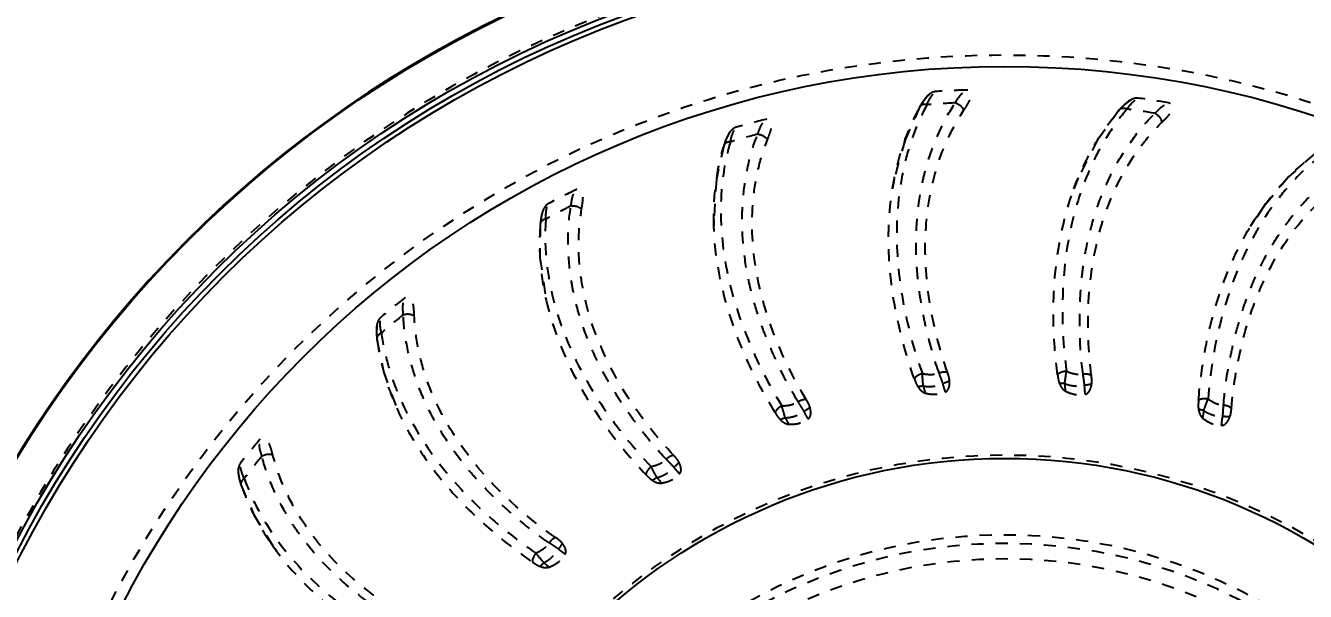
# Model space of a CAD drawing. Header units: millimetres. Extents: x 723 to 11228, y -2384 to 1578.
# Drawn here: x 1082.7 to 1255.7, y 300.5 to 377 of the extents above; entities that cross this region are included whole.
import ezdxf

# ---------------------------------------------------------------- set-up
doc = ezdxf.new("R2010")
doc.units = ezdxf.units.MM
doc.header["$LTSCALE"] = 16.335
doc.header["$PDMODE"] = 3
doc.header["$PDSIZE"] = 0.3125
doc.linetypes.add('HIDDEN', pattern=[0.2, 0.1, -0.1])
doc.layers.get('0').update_dxf_attribs({"linetype": 'CONTINUOUS'})
doc.layers.get('Defpoints').update_dxf_attribs({"linetype": 'CONTINUOUS'})
doc.layers.add('DEFAULT_2', color=8, linetype='HIDDEN')
doc.styles.get("Standard").update_dxf_attribs({"font": 'txt', "width": 0.8})
doc.dimstyles.new('ISO-25', dxfattribs={"dimtxt": 8, "dimasz": 8, "dimexe": 0, "dimexo": 0, "dimgap": 0, "dimtad": 1, "dimtxsty": 'Standard', "dimcen": 0, "dimclrd": 4, "dimclre": 4, "dimclrt": 6, "dimadec": 0, "dimazin": 0, "dimtfac": 1, "dimtofl": 0, "dimtmove": 0, "dimatfit": 3, "dimfxl": 0, "dimarcsym": 0})

# ---------------------------------------------------------------- blocks, each defined once
blk = doc.blocks.new('*D132')
at = {"color": 4, "lineweight": -2}
blk.add_line((1403.61, 145.72), (1362.85, 165.55), dxfattribs=at)
at = {"color": 4}
blk.add_solid([(1363.43, 166.75), (1362.26, 164.35), (1355.65, 169.05)], dxfattribs=at)
at = {"layer": 'Defpoints', "color": 0}
for p in [(1074.51, 305.8), (1355.65, 169.05)]:
    blk.add_point(p, dxfattribs=at)
at = {"color": 6, "insert": (1388.87, 158.08), "char_height": 8, "attachment_point": 5, "rotation": 334.0609}
blk.add_mtext('∅312,64', dxfattribs=at)

msp = doc.modelspace()

# ---------------------------------------------------------------- linework, layer by layer
at = {"color": 7, "linetype": 'Continuous'}
for radius in [156.205, 150.739, 150.001, 149.369, 134.066, 81.052]:
    msp.add_circle((1215.081, 237.426), radius, dxfattribs=at)
msp.add_arc((1215.081, 237.426), 156.319, 100.52941, 79.47059, dxfattribs=at)
at = {"layer": 'DEFAULT_2', "color": 8, "linetype": 'HIDDEN'}
for p, q in [((1203.57, 365.999), (1203.508, 365.812)), ((1203.571, 366), (1203.57, 365.999)), ((1230.555, 365.604), (1230.453, 365.424)), ((1230.557, 365.606), (1230.555, 365.604)), ((1177.092, 360.774), (1177.07, 360.59)), ((1177.093, 360.775), (1177.092, 360.774)), ((1152.279, 350.16), (1152.279, 350.158)), ((1152.279, 350.158), (1152.293, 349.984)), ((1130.215, 334.617), (1130.216, 334.615)), ((1130.216, 334.615), (1130.261, 334.457)), ((1111.865, 314.826), (1111.866, 314.824)), ((1111.866, 314.824), (1111.938, 314.686))]:
    msp.add_line(p, q, dxfattribs=at)
for points in [[(1204.793, 367.644), (1204.592, 367.452), (1203.944, 366.63), (1203.57, 365.999)], [(1232.127, 366.978), (1231.239, 366.322), (1230.555, 365.604)], [(1203.571, 366), (1201.594, 361.585), (1200.113, 356.205), (1199.895, 354.976)], [(1230.557, 365.606), (1227.619, 361.561), (1225.007, 356.432), (1224.416, 354.917)], [(1177.918, 362.598), (1177.792, 362.413), (1177.329, 361.474), (1177.092, 360.774)], [(1177.093, 360.775), (1176.096, 356.187), (1175.743, 350.771), (1175.761, 349.922)], [(1256.871, 359.61), (1253.441, 356.558), (1250.025, 352.485), (1248.272, 349.829)], [(1152.689, 352.072), (1152.618, 351.893), (1152.364, 350.88), (1152.279, 350.158)], [(1152.279, 350.16), (1152.25, 345.594), (1153.085, 339.893)], [(1130.211, 336.53), (1130.191, 336.413), (1130.147, 335.366), (1130.216, 334.615)], [(1130.215, 334.617), (1131.106, 330.254), (1132.903, 325.259)], [(1111.464, 316.66), (1111.468, 316.567), (1111.645, 315.536), (1111.866, 314.824)], [(1111.865, 314.826), (1113.602, 310.825), (1116.169, 306.61)]]:
    msp.add_lwpolyline(points, dxfattribs=at)
for radius in [135.62, 81.527, 70.735, 69.584, 67.498]:
    msp.add_circle((1215.081, 237.426), radius, dxfattribs=at)
for centre, radius, start, end in [((1215.081, 237.426), 151.093, 100.82307, 79.17693), ((1212.887, 264.701), 103.642, 91.66687, 93.9552), ((1218.607, 264.57), 103.662, 79.65927, 81.94911), ((1212.774, 266.123), 100.533, 92.49268, 94.69026), ((1218.793, 265.998), 100.533, 80.49268, 82.69026), ((1207.263, 263.641), 103.622, 103.67328, 105.96061), ((1206.86, 264.994), 100.533, 104.49268, 106.69026), ((1201.979, 261.432), 103.602, 115.67927, 117.96576), ((1201.31, 262.66), 100.533, 116.49268, 118.69026), ((1197.269, 258.17), 103.585, 127.68457, 129.97033), ((1196.367, 259.224), 100.533, 128.49268, 130.69026), ((1319.808, 359.008), 119.767, 194.86918, 195.34335), ((1342.792, 334.599), 119.758, 182.86917, 183.35072), ((1292.251, 378.107), 119.775, 206.86919, 207.33617), ((1360.198, 305.946), 119.75, 170.86915, 171.35795), ((1193.34, 253.998), 103.57, 139.68892, 141.97402), ((1192.247, 254.834), 100.533, 140.49268, 142.69026), ((1261.324, 391.06), 119.783, 218.8692, 219.32948), ((1228.378, 397.301), 119.79, 230.8692, 231.32359)]:
    msp.add_arc(centre, radius, start, end, dxfattribs=at)
for points, knots in [([(1204.792, 367.644), (1204.505, 367.392), (1204.05, 366.783), (1203.682, 366.134), (1203.508, 365.812)], [0, 0, 0, 0, 0.5105504, 1, 1, 1, 1]), ([(1204.553, 366.319), (1204.726, 366.709), (1204.993, 367.241), (1205.422, 367.818), (1205.634, 368.023), (1205.74, 368.097)], [0, 0, 0, 0, 0.5939645, 0.8213222, 1, 1, 1, 1]), ([(1205.738, 368.096), (1205.642, 368.09), (1205.292, 368.015), (1204.985, 367.814), (1204.792, 367.644)], [0, 0, 0, 0, 0.2731842, 1, 1, 1, 1]), ([(1208.401, 366.561), (1208.62, 366.949), (1208.952, 367.482), (1209.483, 368.039), (1209.745, 368.233), (1209.874, 368.299)], [0, 0, 0, 0, 0.5806318, 0.8105713, 1, 1, 1, 1]), ([(1209.513, 365.531), (1209.675, 365.776), (1209.914, 366.14), (1210.208, 366.635), (1210.398, 367.007), (1210.515, 367.327), (1210.561, 367.587), (1210.561, 367.783), (1210.51, 367.978), (1210.379, 368.161), (1210.152, 368.283), (1209.969, 368.302), (1209.873, 368.299)], [0, 0, 0, 0, 0.2538139, 0.3779754, 0.4989255, 0.6153128, 0.67168, 0.7272091, 0.7834014, 0.8442818, 0.9164684, 1, 1, 1, 1]), ([(1232.127, 366.978), (1231.785, 366.791), (1231.199, 366.279), (1230.695, 365.708), (1230.452, 365.423)], [0, 0, 0, 0, 0.5108722, 1, 1, 1, 1]), ([(1231.584, 365.713), (1231.836, 366.062), (1232.21, 366.529), (1232.754, 367.006), (1233.006, 367.161), (1233.125, 367.21)], [0, 0, 0, 0, 0.5951469, 0.8221969, 1, 1, 1, 1]), ([(1233.125, 367.21), (1233.032, 367.223), (1232.683, 367.225), (1232.348, 367.098), (1232.127, 366.978)], [0, 0, 0, 0, 0.2725518, 1, 1, 1, 1]), ([(1199.895, 354.976), (1200.205, 356.896), (1201.1, 360.63), (1202.613, 364.163), (1203.508, 365.812)], [0, 0, 0, 0, 0.5090104, 1, 1, 1, 1]), ([(1204.553, 366.319), (1203.893, 365.093), (1202.726, 362.516), (1201.024, 356.945), (1200.156, 349.287), (1201.046, 339.639), (1202.795, 333.192), (1203.935, 329.958)], [0, 0, 0, 0, 0.1117736, 0.2263377, 0.4665751, 0.7246631, 1, 1, 1, 1]), ([(1206.214, 330.022), (1205.602, 331.669), (1204.88, 334.195), (1204.123, 337.577), (1203.667, 340.079), (1203.335, 342.558), (1203.073, 345.799), (1203.068, 349.765), (1203.496, 353.643), (1204.113, 356.616), (1204.905, 359.456), (1206.217, 362.837), (1207.582, 365.392), (1208.401, 366.561)], [0, 0, 0, 0, 0.1391804, 0.2073565, 0.2744418, 0.3404175, 0.4052995, 0.5317363, 0.6538274, 0.7133763, 0.7720291, 0.887033, 1, 1, 1, 1]), ([(1204.553, 366.319), (1204.454, 366.339), (1204.254, 366.357), (1203.967, 366.32), (1203.723, 366.201), (1203.611, 366.069), (1203.573, 365.999)], [0, 0, 0, 0, 0.2764963, 0.5425793, 0.7819218, 1, 1, 1, 1]), ([(1207.373, 330.014), (1206.268, 333.191), (1204.624, 339.539), (1204.034, 349.044), (1205.292, 356.539), (1207.372, 361.915), (1208.747, 364.372), (1209.513, 365.531)], [0, 0, 0, 0, 0.2742126, 0.5312907, 0.7713783, 0.886705, 1, 1, 1, 1]), ([(1208.401, 366.561), (1208.533, 366.525), (1209.005, 366.32), (1209.42, 365.899), (1209.515, 365.532)], [0, 0, 0, 0, 0.2646137, 1, 1, 1, 1]), ([(1231.584, 365.714), (1230.683, 364.652), (1229.006, 362.373), (1226.182, 357.278), (1223.742, 349.968), (1222.606, 340.345), (1222.977, 333.676), (1223.419, 330.275)], [0, 0, 0, 0, 0.1117736, 0.2263377, 0.4665751, 0.7246631, 1, 1, 1, 1]), ([(1224.416, 354.917), (1225.128, 356.857), (1226.827, 360.563), (1229.162, 363.911), (1230.452, 365.424)], [0, 0, 0, 0, 0.5096468, 1, 1, 1, 1]), ([(1225.662, 329.864), (1225.405, 331.603), (1225.224, 334.224), (1225.187, 337.689), (1225.261, 340.231), (1225.452, 342.725), (1225.87, 345.949), (1226.689, 349.83), (1227.914, 353.534), (1229.136, 356.314), (1230.501, 358.927), (1232.487, 361.961), (1234.354, 364.177), (1235.398, 365.15)], [0, 0, 0, 0, 0.1391804, 0.2073565, 0.2744418, 0.3404175, 0.4052995, 0.5317363, 0.6538274, 0.7133763, 0.7720291, 0.887033, 1, 1, 1, 1]), ([(1231.584, 365.714), (1231.491, 365.754), (1231.3, 365.813), (1231.011, 365.836), (1230.748, 365.771), (1230.611, 365.665), (1230.558, 365.604)], [0, 0, 0, 0, 0.2763166, 0.5424228, 0.7818117, 1, 1, 1, 1]), ([(1235.398, 365.15), (1235.695, 365.487), (1236.134, 365.942), (1236.774, 366.377), (1237.073, 366.511), (1237.213, 366.548)], [0, 0, 0, 0, 0.5815716, 0.8112495, 1, 1, 1, 1]), ([(1235.398, 365.15), (1235.521, 365.086), (1235.943, 364.786), (1236.264, 364.28), (1236.274, 363.898)], [0, 0, 0, 0, 0.2652724, 1, 1, 1, 1]), ([(1236.274, 363.898), (1236.485, 364.105), (1236.798, 364.413), (1237.193, 364.839), (1237.459, 365.165), (1237.643, 365.455), (1237.743, 365.702), (1237.784, 365.894), (1237.775, 366.098), (1237.684, 366.305), (1237.486, 366.473), (1237.309, 366.53), (1237.214, 366.547)], [0, 0, 0, 0, 0.253844, 0.3780625, 0.499066, 0.615469, 0.6718202, 0.7273159, 0.7834656, 0.8443142, 0.9164853, 1, 1, 1, 1]), ([(1178.769, 363.268), (1178.673, 363.24), (1178.336, 363.088), (1178.073, 362.813), (1177.917, 362.598)], [0, 0, 0, 0, 0.2739967, 1, 1, 1, 1]), ([(1177.987, 361.292), (1178.074, 361.706), (1178.224, 362.278), (1178.52, 362.929), (1178.683, 363.173), (1178.77, 363.268)], [0, 0, 0, 0, 0.5927965, 0.8204568, 1, 1, 1, 1]), ([(1181.701, 362.328), (1181.833, 362.75), (1182.046, 363.337), (1182.445, 363.989), (1182.658, 364.233), (1182.77, 364.326)], [0, 0, 0, 0, 0.579698, 0.8098954, 1, 1, 1, 1]), ([(1182.997, 361.564), (1183.103, 361.834), (1183.26, 362.238), (1183.441, 362.779), (1183.547, 363.179), (1183.594, 363.514), (1183.584, 363.776), (1183.543, 363.966), (1183.453, 364.145), (1183.288, 364.295), (1183.042, 364.367), (1182.861, 364.348), (1182.768, 364.325)], [0, 0, 0, 0, 0.253789, 0.3778961, 0.4987942, 0.6151649, 0.6715468, 0.7271078, 0.7833418, 0.8442545, 0.9164555, 1, 1, 1, 1]), ([(1226.795, 329.61), (1226.375, 332.946), (1226.087, 339.495), (1227.485, 348.914), (1230.273, 355.982), (1233.427, 360.806), (1235.284, 362.923), (1236.274, 363.898)], [0, 0, 0, 0, 0.2741936, 0.5312579, 0.7713456, 0.8866916, 1, 1, 1, 1]), ([(1177.917, 362.598), (1177.699, 362.297), (1177.391, 361.626), (1177.171, 360.932), (1177.069, 360.59)], [0, 0, 0, 0, 0.5101085, 1, 1, 1, 1]), ([(1187.159, 326.133), (1186.217, 327.617), (1184.985, 329.937), (1183.542, 333.088), (1182.576, 335.44), (1181.735, 337.796), (1180.806, 340.912), (1179.976, 344.79), (1179.589, 348.672), (1179.574, 351.709), (1179.758, 354.651), (1180.339, 358.231), (1181.143, 361.015), (1181.701, 362.328)], [0, 0, 0, 0, 0.1391804, 0.2073565, 0.2744418, 0.3404175, 0.4052995, 0.5317363, 0.6538274, 0.7133763, 0.7720291, 0.887033, 1, 1, 1, 1]), ([(1188.291, 326.368), (1186.55, 329.246), (1183.621, 335.115), (1181.067, 344.293), (1180.738, 351.887), (1181.654, 357.58), (1182.488, 360.27), (1182.997, 361.564)], [0, 0, 0, 0, 0.2741995, 0.53128, 0.77138, 0.8867081, 1, 1, 1, 1]), ([(1181.701, 362.328), (1181.836, 362.32), (1182.337, 362.22), (1182.826, 361.9), (1182.998, 361.565)], [0, 0, 0, 0, 0.26397, 1, 1, 1, 1]), ([(1175.761, 349.922), (1175.704, 351.748), (1175.848, 355.355), (1176.569, 358.895), (1177.069, 360.59)], [0, 0, 0, 0, 0.5083394, 1, 1, 1, 1]), ([(1177.987, 361.292), (1177.597, 359.955), (1176.991, 357.191), (1176.484, 351.388), (1177.227, 343.717), (1180.104, 334.465), (1183.155, 328.523), (1184.943, 325.596)], [0, 0, 0, 0, 0.1117736, 0.2263377, 0.4665751, 0.7246631, 1, 1, 1, 1]), ([(1177.987, 361.292), (1177.886, 361.291), (1177.687, 361.267), (1177.414, 361.171), (1177.2, 361.003), (1177.118, 360.851), (1177.094, 360.775)], [0, 0, 0, 0, 0.2766306, 0.5426761, 0.7819976, 1, 1, 1, 1]), ([(1257.898, 359.501), (1256.797, 358.65), (1254.682, 356.77), (1250.861, 352.373), (1246.954, 345.73), (1243.842, 336.554), (1242.818, 329.954), (1242.544, 326.535)], [0, 0, 0, 0, 0.1117736, 0.2263377, 0.4665751, 0.7246631, 1, 1, 1, 1]), ([(1244.652, 325.666), (1244.763, 327.421), (1245.13, 330.022), (1245.815, 333.419), (1246.415, 335.89), (1247.12, 338.29), (1248.199, 341.357), (1249.808, 344.983), (1251.776, 348.351), (1253.549, 350.816), (1255.428, 353.088), (1258.002, 355.643), (1260.288, 357.422), (1261.512, 358.157)], [0, 0, 0, 0, 0.1391804, 0.2073565, 0.2744418, 0.3404175, 0.4052995, 0.5317363, 0.6538274, 0.7133763, 0.7720291, 0.887033, 1, 1, 1, 1]), ([(1248.273, 349.829), (1249.404, 351.701), (1251.925, 355.197), (1255.06, 358.165), (1256.725, 359.443)], [0, 0, 0, 0, 0.5104129, 1, 1, 1, 1]), ([(1245.708, 325.179), (1245.99, 328.529), (1247.069, 334.994), (1250.396, 343.913), (1254.592, 350.245), (1258.679, 354.307), (1260.934, 355.99), (1262.106, 356.737)], [0, 0, 0, 0, 0.274221, 0.5312859, 0.7713657, 0.8866966, 1, 1, 1, 1]), ([(1156.464, 352.636), (1156.505, 353.074), (1156.591, 353.687), (1156.842, 354.405), (1156.998, 354.688), (1157.086, 354.802)], [0, 0, 0, 0, 0.578811, 0.8092516, 1, 1, 1, 1]), ([(1157.883, 352.168), (1157.93, 352.452), (1157.998, 352.876), (1158.062, 353.44), (1158.08, 353.85), (1158.056, 354.184), (1157.991, 354.436), (1157.912, 354.612), (1157.787, 354.768), (1157.596, 354.879), (1157.343, 354.899), (1157.171, 354.842), (1157.085, 354.801)], [0, 0, 0, 0, 0.2537668, 0.3778237, 0.4986736, 0.6150291, 0.6714247, 0.7270152, 0.783288, 0.8442309, 0.916445, 1, 1, 1, 1]), ([(1202.856, 329.236), (1202.081, 331.427), (1200.777, 335.806), (1199.225, 344.384), (1199.233, 350.876), (1199.895, 354.976)], [0, 0, 0, 0, 0.2668544, 0.5231752, 1, 1, 1, 1]), ([(1222.212, 329.787), (1221.918, 332.024), (1221.556, 336.447), (1221.773, 344.926), (1223.022, 351.116), (1224.416, 354.917)], [0, 0, 0, 0, 0.2662404, 0.5223165, 1, 1, 1, 1]), ([(1153.396, 352.936), (1153.304, 352.887), (1152.998, 352.659), (1152.796, 352.323), (1152.689, 352.072)], [0, 0, 0, 0, 0.2747567, 1, 1, 1, 1]), ([(1153.047, 350.85), (1153.046, 351.271), (1153.073, 351.857), (1153.225, 352.553), (1153.332, 352.826), (1153.396, 352.937)], [0, 0, 0, 0, 0.5916944, 0.8196388, 1, 1, 1, 1]), ([(1152.689, 352.072), (1152.547, 351.739), (1152.39, 351.037), (1152.32, 350.331), (1152.293, 349.984)], [0, 0, 0, 0, 0.5096919, 1, 1, 1, 1]), ([(1169.328, 318.367), (1168.098, 319.623), (1166.411, 321.636), (1164.344, 324.419), (1162.91, 326.518), (1161.598, 328.648), (1160.041, 331.502), (1158.423, 335.123), (1157.237, 338.84), (1156.591, 341.807), (1156.16, 344.724), (1155.984, 348.346), (1156.191, 351.236), (1156.464, 352.636)], [0, 0, 0, 0, 0.1391804, 0.2073565, 0.2744418, 0.3404175, 0.4052995, 0.5317363, 0.6538274, 0.7133763, 0.7720291, 0.887033, 1, 1, 1, 1]), ([(1156.464, 352.636), (1156.597, 352.656), (1157.103, 352.663), (1157.643, 352.456), (1157.883, 352.169)], [0, 0, 0, 0, 0.2633687, 1, 1, 1, 1]), ([(1170.385, 318.834), (1168.082, 321.288), (1163.996, 326.42), (1159.588, 334.869), (1157.686, 342.231), (1157.398, 347.991), (1157.655, 350.797), (1157.883, 352.168)], [0, 0, 0, 0, 0.2741939, 0.5312749, 0.7713784, 0.8867081, 1, 1, 1, 1]), ([(1152.293, 349.984), (1152.163, 348.323), (1152.176, 344.924), (1152.703, 341.568), (1153.085, 339.893)], [0, 0, 0, 0, 0.4922769, 1, 1, 1, 1]), ([(1153.047, 350.85), (1152.948, 350.829), (1152.758, 350.764), (1152.511, 350.613), (1152.337, 350.405), (1152.288, 350.239), (1152.281, 350.159)], [0, 0, 0, 0, 0.2767562, 0.5427682, 0.7820764, 1, 1, 1, 1]), ([(1153.047, 350.85), (1152.943, 349.462), (1152.925, 346.632), (1153.635, 340.851), (1155.958, 333.502), (1160.695, 325.05), (1164.915, 319.873), (1167.272, 317.381)], [0, 0, 0, 0, 0.1117736, 0.2263377, 0.4665751, 0.7246631, 1, 1, 1, 1]), ([(1184.038, 324.669), (1182.79, 326.708), (1180.548, 330.836), (1177.201, 339.132), (1175.896, 345.668), (1175.761, 349.922)], [0, 0, 0, 0, 0.2674232, 0.523939, 1, 1, 1, 1]), ([(1241.26, 326.305), (1241.432, 328.488), (1241.975, 332.764), (1243.857, 340.795), (1246.233, 346.454), (1248.273, 349.829)], [0, 0, 0, 0, 0.2657002, 0.5216194, 1, 1, 1, 1]), ([(1133.794, 337.909), (1133.743, 338.343), (1133.7, 338.957), (1133.794, 339.707), (1133.885, 340.016), (1133.947, 340.146)], [0, 0, 0, 0, 0.5779993, 0.8086626, 1, 1, 1, 1]), ([(1135.27, 337.754), (1135.257, 338.04), (1135.236, 338.465), (1135.179, 339.025), (1135.112, 339.427), (1135.018, 339.747), (1134.902, 339.978), (1134.789, 340.132), (1134.636, 340.258), (1134.427, 340.327), (1134.177, 340.293), (1134.021, 340.203), (1133.947, 340.145)], [0, 0, 0, 0, 0.2537481, 0.377761, 0.4985686, 0.6149111, 0.6713191, 0.7269361, 0.7832432, 0.844212, 0.9164364, 1, 1, 1, 1]), ([(1153.085, 339.893), (1154.052, 335.652), (1156.687, 329.354), (1161.77, 321.735), (1164.892, 318.069), (1166.579, 316.29)], [0, 0, 0, 0, 0.4753513, 0.7320469, 1, 1, 1, 1]), ([(1130.727, 337.555), (1130.646, 337.486), (1130.388, 337.19), (1130.261, 336.806), (1130.211, 336.53)], [0, 0, 0, 0, 0.275428, 1, 1, 1, 1]), ([(1130.823, 335.452), (1130.735, 335.861), (1130.64, 336.436), (1130.643, 337.145), (1130.689, 337.433), (1130.727, 337.556)], [0, 0, 0, 0, 0.5907072, 0.818905, 1, 1, 1, 1]), ([(1133.794, 337.909), (1133.918, 337.956), (1134.409, 338.068), (1134.974, 337.98), (1135.27, 337.755)], [0, 0, 0, 0, 0.2628341, 1, 1, 1, 1]), ([(1153.502, 307.063), (1152.038, 308.036), (1149.969, 309.655), (1147.369, 311.947), (1145.529, 313.702), (1143.803, 315.513), (1141.687, 317.981), (1139.351, 321.186), (1137.419, 324.575), (1136.17, 327.343), (1135.141, 330.106), (1134.216, 333.613), (1133.818, 336.483), (1133.794, 337.909)], [0, 0, 0, 0, 0.1391804, 0.2073565, 0.2744418, 0.3404175, 0.4052995, 0.5317363, 0.6538274, 0.7133763, 0.7720291, 0.887033, 1, 1, 1, 1]), ([(1154.436, 307.741), (1151.673, 309.662), (1146.608, 313.834), (1140.538, 321.183), (1137.145, 327.99), (1135.666, 333.566), (1135.333, 336.364), (1135.27, 337.754)], [0, 0, 0, 0, 0.2741877, 0.5312685, 0.7713755, 0.8867072, 1, 1, 1, 1]), ([(1130.211, 336.53), (1130.147, 336.183), (1130.141, 335.482), (1130.217, 334.794), (1130.261, 334.456)], [0, 0, 0, 0, 0.5093201, 1, 1, 1, 1]), ([(1130.823, 335.452), (1130.731, 335.41), (1130.558, 335.307), (1130.348, 335.108), (1130.221, 334.868), (1130.207, 334.696), (1130.217, 334.617)], [0, 0, 0, 0, 0.2768672, 0.5428508, 0.7821525, 1, 1, 1, 1]), ([(1130.261, 334.456), (1130.468, 332.894), (1131.133, 329.752), (1132.244, 326.741), (1132.903, 325.259)], [0, 0, 0, 0, 0.4928062, 1, 1, 1, 1]), ([(1130.823, 335.452), (1131.01, 334.072), (1131.58, 331.301), (1133.477, 325.793), (1137.277, 319.088), (1143.668, 311.806), (1148.872, 307.619), (1151.696, 305.672)], [0, 0, 0, 0, 0.1117736, 0.2263377, 0.4665751, 0.7246631, 1, 1, 1, 1]), ([(1202.856, 329.236), (1202.921, 329.054), (1203.054, 328.692), (1203.221, 328.341), (1203.325, 328.178)], [0, 0, 0, 0, 0.4986146, 1, 1, 1, 1]), ([(1203.935, 329.958), (1203.807, 329.916), (1203.559, 329.818), (1203.229, 329.642), (1202.989, 329.449), (1202.877, 329.301), (1202.857, 329.232)], [0, 0, 0, 0, 0.3043251, 0.5999612, 0.8380676, 1, 1, 1, 1]), ([(1203.935, 329.958), (1204.324, 329.883), (1205.091, 329.771), (1205.859, 329.913), (1206.214, 330.022)], [0, 0, 0, 0, 0.5152924, 1, 1, 1, 1]), ([(1204.053, 328.275), (1204.043, 328.416), (1204.001, 328.976), (1203.965, 329.538), (1203.935, 329.958)], [0, 0, 0, 0, 0.2514606, 1, 1, 1, 1]), ([(1207.374, 330.011), (1207.342, 330.06), (1207.197, 330.134), (1206.929, 330.16), (1206.585, 330.121), (1206.34, 330.061), (1206.214, 330.022)], [0, 0, 0, 0, 0.1455755, 0.3714565, 0.6727196, 1, 1, 1, 1]), ([(1206.731, 328.599), (1206.689, 328.719), (1206.577, 329.018), (1206.403, 329.491), (1206.273, 329.846), (1206.214, 330.022)], [0, 0, 0, 0, 0.2524693, 0.6324407, 1, 1, 1, 1]), ([(1207.62, 328.982), (1207.58, 328.949), (1207.469, 328.883), (1207.176, 328.745), (1206.918, 328.656), (1206.731, 328.599)], [0, 0, 0, 0, 0.1613996, 0.3956989, 1, 1, 1, 1]), ([(1207.06, 327.449), (1207.194, 327.506), (1207.416, 327.724), (1207.57, 328.133), (1207.633, 328.558), (1207.629, 328.844), (1207.619, 328.985)], [0, 0, 0, 0, 0.2547284, 0.5050675, 0.7530663, 1, 1, 1, 1]), ([(1207.619, 328.985), (1207.607, 329.161), (1207.538, 329.51), (1207.431, 329.847), (1207.373, 330.014)], [0, 0, 0, 0, 0.4998053, 1, 1, 1, 1]), ([(1223.42, 330.275), (1223.285, 330.261), (1223.021, 330.216), (1222.66, 330.112), (1222.385, 329.972), (1222.245, 329.85), (1222.212, 329.787)], [0, 0, 0, 0, 0.3049361, 0.6010224, 0.8388732, 1, 1, 1, 1]), ([(1222.213, 329.787), (1222.238, 329.597), (1222.292, 329.217), (1222.381, 328.841), (1222.447, 328.66)], [0, 0, 0, 0, 0.4986401, 1, 1, 1, 1]), ([(1222.447, 328.66), (1222.524, 328.451), (1222.719, 328.047), (1223.039, 327.703), (1223.239, 327.6)], [0, 0, 0, 0, 0.4959866, 1, 1, 1, 1]), ([(1223.185, 328.604), (1223.044, 328.603), (1222.798, 328.611), (1222.551, 328.636), (1222.447, 328.66)], [0, 0, 0, 0, 0.5682369, 1, 1, 1, 1]), ([(1223.185, 328.604), (1223.204, 328.744), (1223.28, 329.302), (1223.362, 329.858), (1223.42, 330.275)], [0, 0, 0, 0, 0.2514606, 1, 1, 1, 1]), ([(1223.42, 330.275), (1223.784, 330.121), (1224.512, 329.853), (1225.292, 329.831), (1225.662, 329.864)], [0, 0, 0, 0, 0.5152924, 1, 1, 1, 1]), ([(1226.795, 329.609), (1226.775, 329.664), (1226.65, 329.768), (1226.393, 329.85), (1226.047, 329.884), (1225.794, 329.876), (1225.662, 329.864)], [0, 0, 0, 0, 0.1448863, 0.3703598, 0.6720263, 1, 1, 1, 1]), ([(1225.872, 328.365), (1225.855, 328.491), (1225.808, 328.807), (1225.736, 329.306), (1225.683, 329.68), (1225.662, 329.864)], [0, 0, 0, 0, 0.2524693, 0.6324407, 1, 1, 1, 1]), ([(1204.053, 328.275), (1203.917, 328.245), (1203.676, 328.201), (1203.431, 328.174), (1203.325, 328.175)], [0, 0, 0, 0, 0.5669392, 1, 1, 1, 1]), ([(1203.325, 328.178), (1203.443, 327.993), (1203.715, 327.644), (1204.096, 327.379), (1204.311, 327.32)], [0, 0, 0, 0, 0.4954607, 1, 1, 1, 1]), ([(1204.053, 328.275), (1204.276, 328.235), (1204.844, 328.175), (1205.759, 328.253), (1206.421, 328.456), (1206.731, 328.599)], [0, 0, 0, 0, 0.2488904, 0.6245378, 1, 1, 1, 1]), ([(1204.311, 327.32), (1204.759, 327.197), (1205.696, 327.066), (1206.632, 327.265), (1207.06, 327.449)], [0, 0, 0, 0, 0.4998215, 1, 1, 1, 1]), ([(1207.06, 327.446), (1207.03, 327.541), (1206.955, 327.78), (1206.83, 328.159), (1206.761, 328.452), (1206.731, 328.599)], [0, 0, 0, 0, 0.2498624, 0.6247084, 1, 1, 1, 1]), ([(1223.185, 328.604), (1223.395, 328.519), (1223.938, 328.343), (1224.849, 328.228), (1225.538, 328.289), (1225.872, 328.365)], [0, 0, 0, 0, 0.2488904, 0.6245378, 1, 1, 1, 1]), ([(1223.239, 327.6), (1223.653, 327.386), (1224.542, 327.063), (1225.499, 327.063), (1225.955, 327.154)], [0, 0, 0, 0, 0.4998206, 1, 1, 1, 1]), ([(1225.955, 327.153), (1225.945, 327.254), (1225.921, 327.506), (1225.877, 327.909), (1225.87, 328.213), (1225.872, 328.365)], [0, 0, 0, 0, 0.2498613, 0.6247058, 1, 1, 1, 1]), ([(1226.824, 328.556), (1226.779, 328.532), (1226.656, 328.49), (1226.34, 328.416), (1226.068, 328.382), (1225.872, 328.365)], [0, 0, 0, 0, 0.1599951, 0.3939705, 1, 1, 1, 1]), ([(1225.955, 327.154), (1226.1, 327.182), (1226.365, 327.352), (1226.601, 327.724), (1226.75, 328.132), (1226.805, 328.415), (1226.824, 328.557)], [0, 0, 0, 0, 0.2547783, 0.5051132, 0.7530832, 1, 1, 1, 1]), ([(1132.903, 325.259), (1133.784, 323.28), (1135.95, 319.372), (1140.151, 313.94), (1145.285, 308.886), (1149.179, 305.884), (1151.244, 304.463)], [0, 0, 0, 0, 0.2315757, 0.4754542, 0.7319507, 1, 1, 1, 1]), ([(1184.943, 325.596), (1184.826, 325.529), (1184.605, 325.382), (1184.32, 325.142), (1184.125, 324.904), (1184.045, 324.738), (1184.039, 324.666)], [0, 0, 0, 0, 0.3037331, 0.5989319, 0.837283, 1, 1, 1, 1]), ([(1184.943, 325.596), (1185.338, 325.604), (1186.112, 325.654), (1186.834, 325.952), (1187.159, 326.133)], [0, 0, 0, 0, 0.5152924, 1, 1, 1, 1]), ([(1185.408, 323.974), (1185.368, 324.11), (1185.211, 324.65), (1185.06, 325.192), (1184.943, 325.596)], [0, 0, 0, 0, 0.2514606, 1, 1, 1, 1]), ([(1188.293, 326.365), (1188.251, 326.406), (1188.094, 326.447), (1187.827, 326.416), (1187.5, 326.306), (1187.273, 326.197), (1187.159, 326.133)], [0, 0, 0, 0, 0.1462628, 0.3725383, 0.673402, 1, 1, 1, 1]), ([(1187.96, 324.848), (1187.894, 324.957), (1187.722, 325.226), (1187.453, 325.653), (1187.253, 325.973), (1187.159, 326.133)], [0, 0, 0, 0, 0.2524693, 0.6324407, 1, 1, 1, 1]), ([(1188.748, 325.405), (1188.714, 325.364), (1188.619, 325.277), (1188.362, 325.082), (1188.13, 324.943), (1187.96, 324.848)], [0, 0, 0, 0, 0.1627723, 0.3973849, 1, 1, 1, 1]), ([(1188.746, 325.407), (1188.698, 325.578), (1188.559, 325.908), (1188.383, 326.216), (1188.291, 326.368)], [0, 0, 0, 0, 0.4998023, 1, 1, 1, 1]), ([(1188.514, 323.805), (1188.632, 323.889), (1188.803, 324.144), (1188.87, 324.572), (1188.845, 324.997), (1188.784, 325.272), (1188.746, 325.407)], [0, 0, 0, 0, 0.2548447, 0.5051937, 0.7531396, 1, 1, 1, 1]), ([(1241.26, 326.305), (1241.245, 326.115), (1241.219, 325.733), (1241.226, 325.349), (1241.252, 325.159)], [0, 0, 0, 0, 0.4986646, 1, 1, 1, 1]), ([(1242.544, 326.535), (1242.409, 326.549), (1242.14, 326.56), (1241.764, 326.532), (1241.466, 326.452), (1241.304, 326.361), (1241.259, 326.305)], [0, 0, 0, 0, 0.3055395, 0.6020691, 0.8396643, 1, 1, 1, 1]), ([(1241.967, 324.949), (1242.015, 325.082), (1242.205, 325.611), (1242.401, 326.139), (1242.544, 326.535)], [0, 0, 0, 0, 0.2514606, 1, 1, 1, 1]), ([(1242.544, 326.535), (1242.868, 326.309), (1243.524, 325.894), (1244.283, 325.711), (1244.652, 325.666)], [0, 0, 0, 0, 0.5152924, 1, 1, 1, 1]), ([(1244.546, 324.156), (1244.556, 324.283), (1244.575, 324.602), (1244.609, 325.105), (1244.634, 325.481), (1244.652, 325.666)], [0, 0, 0, 0, 0.2524693, 0.6324407, 1, 1, 1, 1]), ([(1245.708, 325.179), (1245.701, 325.236), (1245.601, 325.366), (1245.367, 325.5), (1245.035, 325.605), (1244.784, 325.651), (1244.652, 325.666)], [0, 0, 0, 0, 0.1442255, 0.3692962, 0.6713523, 1, 1, 1, 1]), ([(1184.038, 324.669), (1184.139, 324.504), (1184.346, 324.177), (1184.584, 323.867), (1184.721, 323.73)], [0, 0, 0, 0, 0.49859, 1, 1, 1, 1]), ([(1184.721, 323.73), (1184.874, 323.576), (1185.209, 323.296), (1185.632, 323.121), (1185.851, 323.108)], [0, 0, 0, 0, 0.4954761, 1, 1, 1, 1]), ([(1185.408, 323.974), (1185.282, 323.917), (1185.057, 323.825), (1184.826, 323.748), (1184.722, 323.727)], [0, 0, 0, 0, 0.565685, 1, 1, 1, 1]), ([(1185.408, 323.974), (1185.634, 323.982), (1186.203, 324.042), (1187.081, 324.308), (1187.686, 324.644), (1187.96, 324.848)], [0, 0, 0, 0, 0.2488904, 0.6245378, 1, 1, 1, 1]), ([(1185.851, 323.108), (1186.316, 323.081), (1187.26, 323.147), (1188.133, 323.537), (1188.514, 323.805)], [0, 0, 0, 0, 0.4998211, 1, 1, 1, 1]), ([(1188.515, 323.803), (1188.465, 323.888), (1188.345, 324.103), (1188.146, 324.444), (1188.019, 324.712), (1187.96, 324.848)], [0, 0, 0, 0, 0.2498635, 0.624711, 1, 1, 1, 1]), ([(1241.967, 324.949), (1241.828, 324.978), (1241.587, 325.037), (1241.349, 325.113), (1241.252, 325.159)], [0, 0, 0, 0, 0.5695221, 1, 1, 1, 1]), ([(1241.252, 325.159), (1241.283, 324.936), (1241.389, 324.494), (1241.632, 324.085), (1241.809, 323.94)], [0, 0, 0, 0, 0.4959832, 1, 1, 1, 1]), ([(1241.809, 323.94), (1242.169, 323.645), (1242.972, 323.144), (1243.908, 322.946), (1244.373, 322.939)], [0, 0, 0, 0, 0.4998203, 1, 1, 1, 1]), ([(1241.967, 324.949), (1242.155, 324.822), (1242.65, 324.537), (1243.517, 324.235), (1244.204, 324.152), (1244.546, 324.156)], [0, 0, 0, 0, 0.2488904, 0.6245378, 1, 1, 1, 1]), ([(1244.373, 322.939), (1244.384, 323.041), (1244.414, 323.295), (1244.454, 323.703), (1244.512, 324.006), (1244.546, 324.156)], [0, 0, 0, 0, 0.2498607, 0.6247005, 1, 1, 1, 1]), ([(1244.373, 322.939), (1244.523, 322.937), (1244.819, 323.05), (1245.129, 323.369), (1245.36, 323.742), (1245.473, 324.01), (1245.521, 324.147)], [0, 0, 0, 0, 0.2546632, 0.5049872, 0.7530099, 1, 1, 1, 1]), ([(1245.521, 324.146), (1245.471, 324.132), (1245.343, 324.116), (1245.017, 324.108), (1244.742, 324.132), (1244.546, 324.156)], [0, 0, 0, 0, 0.1586202, 0.3922753, 1, 1, 1, 1]), ([(1114.681, 318.791), (1114.542, 319.202), (1114.373, 319.79), (1114.307, 320.54), (1114.331, 320.86), (1114.363, 321.001)], [0, 0, 0, 0, 0.577314, 0.8081639, 1, 1, 1, 1]), ([(1116.149, 318.95), (1116.077, 319.226), (1115.968, 319.635), (1115.796, 320.167), (1115.647, 320.544), (1115.489, 320.835), (1115.328, 321.035), (1115.186, 321.161), (1115.011, 321.252), (1114.793, 321.276), (1114.557, 321.191), (1114.425, 321.072), (1114.364, 321)], [0, 0, 0, 0, 0.2537338, 0.3777107, 0.4984837, 0.6148162, 0.6712349, 0.7268743, 0.7832099, 0.8441994, 0.9164303, 1, 1, 1, 1]), ([(1114.681, 318.791), (1114.792, 318.862), (1115.246, 319.073), (1115.812, 319.106), (1116.148, 318.951)], [0, 0, 0, 0, 0.2623871, 1, 1, 1, 1]), ([(1140.372, 292.716), (1138.737, 293.363), (1136.377, 294.517), (1133.357, 296.218), (1131.193, 297.553), (1129.128, 298.965), (1126.545, 300.939), (1123.594, 303.589), (1120.999, 306.502), (1119.202, 308.95), (1117.621, 311.439), (1115.987, 314.676), (1115.001, 317.4), (1114.681, 318.791)], [0, 0, 0, 0, 0.1391804, 0.2073565, 0.2744418, 0.3404175, 0.4052995, 0.5317363, 0.6538274, 0.7133763, 0.7720291, 0.887033, 1, 1, 1, 1]), ([(1141.143, 293.574), (1138.04, 294.879), (1132.217, 297.907), (1124.75, 303.834), (1120.015, 309.788), (1117.407, 314.935), (1116.499, 317.604), (1116.149, 318.95)], [0, 0, 0, 0, 0.2741667, 0.5312505, 0.7713579, 0.8866995, 1, 1, 1, 1]), ([(1167.272, 317.381), (1167.657, 317.471), (1168.404, 317.681), (1169.048, 318.122), (1169.328, 318.367)], [0, 0, 0, 0, 0.5152924, 1, 1, 1, 1]), ([(1170.387, 318.831), (1170.337, 318.862), (1170.175, 318.868), (1169.92, 318.782), (1169.624, 318.606), (1169.426, 318.453), (1169.328, 318.367)], [0, 0, 0, 0, 0.1469165, 0.3735569, 0.6740434, 1, 1, 1, 1]), ([(1170.379, 317.277), (1170.291, 317.369), (1170.068, 317.597), (1169.716, 317.959), (1169.453, 318.23), (1169.328, 318.367)], [0, 0, 0, 0, 0.2524693, 0.6324407, 1, 1, 1, 1]), ([(1171.03, 317.984), (1170.948, 318.142), (1170.743, 318.437), (1170.507, 318.704), (1170.385, 318.834)], [0, 0, 0, 0, 0.4997998, 1, 1, 1, 1]), ([(1111.755, 317.798), (1111.687, 317.712), (1111.494, 317.359), (1111.453, 316.948), (1111.464, 316.661)], [0, 0, 0, 0, 0.2759813, 1, 1, 1, 1]), ([(1111.464, 316.661), (1111.477, 316.315), (1111.616, 315.644), (1111.827, 315), (1111.939, 314.686)], [0, 0, 0, 0, 0.5090103, 1, 1, 1, 1]), ([(1112.286, 315.77), (1112.116, 316.149), (1111.904, 316.69), (1111.759, 317.38), (1111.743, 317.671), (1111.754, 317.799)], [0, 0, 0, 0, 0.589879, 0.8182886, 1, 1, 1, 1]), ([(1167.272, 317.381), (1167.173, 317.292), (1166.988, 317.103), (1166.759, 316.81), (1166.617, 316.538), (1166.573, 316.358), (1166.581, 316.287)], [0, 0, 0, 0, 0.3031857, 0.5979793, 0.8365539, 1, 1, 1, 1]), ([(1168.064, 315.891), (1167.997, 316.016), (1167.731, 316.512), (1167.471, 317.01), (1167.272, 317.381)], [0, 0, 0, 0, 0.2514606, 1, 1, 1, 1]), ([(1168.064, 315.891), (1168.284, 315.946), (1168.828, 316.123), (1169.632, 316.565), (1170.153, 317.02), (1170.379, 317.277)], [0, 0, 0, 0, 0.2488904, 0.6245378, 1, 1, 1, 1]), ([(1171.032, 317.982), (1171.007, 317.935), (1170.932, 317.83), (1170.722, 317.588), (1170.525, 317.404), (1170.379, 317.277)], [0, 0, 0, 0, 0.164054, 0.3989562, 1, 1, 1, 1]), ([(1171.13, 316.38), (1171.064, 316.453), (1170.904, 316.636), (1170.642, 316.925), (1170.464, 317.158), (1170.379, 317.277)], [0, 0, 0, 0, 0.2498645, 0.6247135, 1, 1, 1, 1]), ([(1171.128, 316.382), (1171.226, 316.488), (1171.339, 316.77), (1171.319, 317.198), (1171.208, 317.605), (1171.094, 317.861), (1171.03, 317.984)], [0, 0, 0, 0, 0.2548725, 0.5052306, 0.7531661, 1, 1, 1, 1]), ([(1112.286, 315.77), (1112.204, 315.709), (1112.057, 315.573), (1111.892, 315.334), (1111.819, 315.073), (1111.841, 314.902), (1111.867, 314.827)], [0, 0, 0, 0, 0.2769584, 0.5429192, 0.7822195, 1, 1, 1, 1]), ([(1112.286, 315.769), (1112.755, 314.459), (1113.889, 311.867), (1116.89, 306.874), (1122.001, 301.105), (1129.766, 295.311), (1135.727, 292.297), (1138.894, 290.98)], [0, 0, 0, 0, 0.1117736, 0.2263377, 0.4665751, 0.7246631, 1, 1, 1, 1]), ([(1166.579, 316.29), (1166.713, 316.149), (1166.985, 315.87), (1167.284, 315.617), (1167.448, 315.511)], [0, 0, 0, 0, 0.498567, 1, 1, 1, 1]), ([(1167.448, 315.511), (1167.628, 315.395), (1168.01, 315.196), (1168.454, 315.114), (1168.669, 315.147)], [0, 0, 0, 0, 0.4954907, 1, 1, 1, 1]), ([(1168.064, 315.891), (1167.954, 315.81), (1167.755, 315.674), (1167.546, 315.551), (1167.45, 315.509)], [0, 0, 0, 0, 0.5645279, 1, 1, 1, 1]), ([(1168.669, 315.147), (1169.129, 315.217), (1170.039, 315.478), (1170.812, 316.041), (1171.128, 316.382)], [0, 0, 0, 0, 0.4998197, 1, 1, 1, 1]), ([(1111.939, 314.686), (1112.441, 313.27), (1113.673, 310.471), (1115.277, 307.87), (1116.169, 306.61)], [0, 0, 0, 0, 0.4932341, 1, 1, 1, 1]), ([(1116.169, 306.61), (1117.438, 304.816), (1120.381, 301.36), (1125.675, 296.815), (1131.837, 292.852), (1136.346, 290.683), (1138.702, 289.705)], [0, 0, 0, 0, 0.2312499, 0.4749815, 0.7315861, 1, 1, 1, 1]), ([(1151.696, 305.672), (1152.054, 305.84), (1152.74, 306.201), (1153.278, 306.766), (1153.502, 307.063)], [0, 0, 0, 0, 0.5152924, 1, 1, 1, 1]), ([(1152.78, 304.379), (1152.984, 304.479), (1153.479, 304.764), (1154.173, 305.364), (1154.589, 305.918), (1154.756, 306.216)], [0, 0, 0, 0, 0.2488904, 0.6245378, 1, 1, 1, 1]), ([(1154.438, 307.739), (1154.382, 307.757), (1154.223, 307.728), (1153.993, 307.591), (1153.741, 307.358), (1153.579, 307.167), (1153.502, 307.063)], [0, 0, 0, 0, 0.1475056, 0.3744668, 0.6746152, 1, 1, 1, 1]), ([(1154.756, 306.216), (1154.651, 306.288), (1154.385, 306.464), (1153.966, 306.745), (1153.653, 306.955), (1153.502, 307.063)], [0, 0, 0, 0, 0.2524693, 0.6324407, 1, 1, 1, 1]), ([(1155.245, 307.039), (1155.132, 307.178), (1154.871, 307.426), (1154.583, 307.639), (1154.436, 307.741)], [0, 0, 0, 0, 0.4997979, 1, 1, 1, 1]), ([(1155.247, 307.038), (1155.233, 306.987), (1155.181, 306.869), (1155.025, 306.589), (1154.872, 306.369), (1154.756, 306.216)], [0, 0, 0, 0, 0.1651903, 0.4003472, 1, 1, 1, 1]), ([(1155.667, 305.503), (1155.589, 305.56), (1155.396, 305.704), (1155.083, 305.929), (1154.863, 306.118), (1154.756, 306.216)], [0, 0, 0, 0, 0.2498654, 0.6247157, 1, 1, 1, 1]), ([(1155.665, 305.504), (1155.738, 305.627), (1155.791, 305.923), (1155.684, 306.335), (1155.495, 306.708), (1155.333, 306.933), (1155.245, 307.039)], [0, 0, 0, 0, 0.2548971, 0.5052637, 0.75319, 1, 1, 1, 1]), ([(1151.696, 305.672), (1151.617, 305.564), (1151.476, 305.342), (1151.313, 305.009), (1151.231, 304.713), (1151.224, 304.529), (1151.246, 304.46)], [0, 0, 0, 0, 0.3027064, 0.5971443, 0.8359126, 1, 1, 1, 1]), ([(1151.244, 304.463), (1151.405, 304.352), (1151.73, 304.136), (1152.077, 303.951), (1152.26, 303.882)], [0, 0, 0, 0, 0.4985466, 1, 1, 1, 1]), ([(1152.78, 304.379), (1152.689, 304.487), (1152.326, 304.917), (1151.967, 305.35), (1151.696, 305.672)], [0, 0, 0, 0, 0.2514606, 1, 1, 1, 1]), ([(1153.517, 303.784), (1153.952, 303.949), (1154.788, 304.393), (1155.427, 305.104), (1155.665, 305.504)], [0, 0, 0, 0, 0.4998152, 1, 1, 1, 1]), ([(1152.26, 303.882), (1152.458, 303.808), (1152.87, 303.695), (1153.316, 303.708), (1153.517, 303.784)], [0, 0, 0, 0, 0.4955037, 1, 1, 1, 1]), ([(1152.78, 304.379), (1152.69, 304.278), (1152.525, 304.104), (1152.347, 303.942), (1152.262, 303.88)], [0, 0, 0, 0, 0.5635164, 1, 1, 1, 1])]:
    msp.add_open_spline(points, degree=3, knots=knots, dxfattribs=at)
for points in [[(1226.824, 328.557), (1226.871, 328.905), (1226.839, 329.261), (1226.795, 329.61)], [(1245.521, 324.147), (1245.637, 324.477), (1245.678, 324.83), (1245.708, 325.179)]]:
    msp.add_open_spline(points, degree=3, dxfattribs=at)

# ---------------------------------------------------------------- dimensions: what is measured, and where the dimension line sits
dim = msp.add_diameter_dim_2p(p1=(1074.51, 305.803), p2=(1355.652, 169.05), dimstyle='ISO-25', override={"dimfxl": 1.25, "dimarcsym": 1})
dim.commit()
dim.dimension.update_dxf_attribs({"geometry": '*D132', "text_midpoint": (1388.867, 158.083)})

doc.saveas('drawing.dxf')
